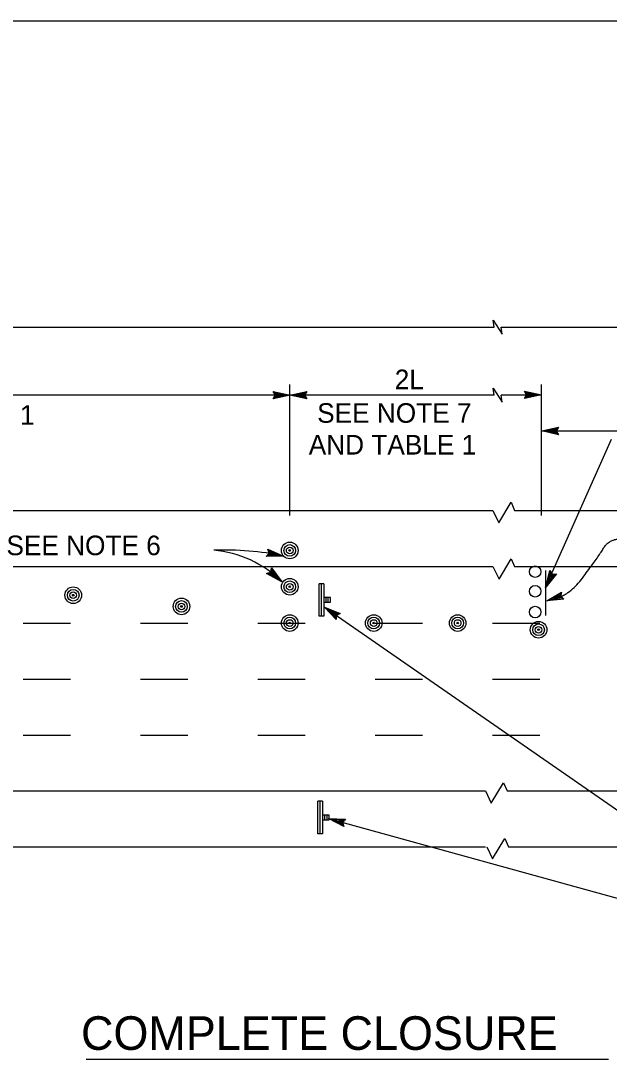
# Model space of a CAD drawing. Extents: x -894 to 866, y -472 to 714.
# Drawn here: x -253.7 to -43.5, y -66.2 to 304.7 of the extents above; entities that cross this region are included whole.
import ezdxf

# ---------------------------------------------------------------- set-up
doc = ezdxf.new("R2010")
doc.units = 0
for name, color, linetype in [('rd_ES', 7, 'Continuous'), ('rd_ETW', 7, 'Continuous'), ('tcd_PVMT-MARKER', 7, 'Continuous'), ('tcd_SIGN-ROADSIDE', 7, 'Continuous'), ('tcd_SIGN-ROADSIDE-anno', 7, 'Continuous'), ('temp_TRAFFIC-CONES', 7, 'Continuous')]:
    doc.layers.add(name, color=color, linetype=linetype)

msp = doc.modelspace()

# ---------------------------------------------------------------- linework, layer by layer
at = {"layer": 'rd_ES'}
for p, q in [((-494.71, 109.79), (-85.07, 109.79)), ((-77.3, 109.79), (244.9, 109.79)), ((-497.16, 29.59), (-87.77, 29.59)), ((-80.01, 29.59), (243.59, 29.59))]:
    msp.add_line(p, q, dxfattribs=at)
for points in [[(-85.07, 109.79), (-82.86, 105.24), (-78.49, 112.53), (-77.3, 109.79)], [(-87.77, 29.59), (-85.66, 25.24), (-81.29, 32.53), (-80.01, 29.59)]]:
    msp.add_lwpolyline(points, dxfattribs=at)
at = {"layer": 'rd_ETW'}
for p, q in [((-497.51, 129.79), (-85.07, 129.79)), ((-77.31, 129.79), (244.9, 129.79)), ((-497.16, 9.59), (-87.77, 9.59)), ((-79.52, 9.65), (244.09, 9.65))]:
    msp.add_line(p, q, dxfattribs=at)
for points in [[(-85.07, 129.79), (-82.96, 125.43), (-78.59, 132.73), (-77.31, 129.79)], [(-87.28, 9.65), (-85.17, 5.3), (-80.79, 12.59), (-79.52, 9.65)]]:
    msp.add_lwpolyline(points, dxfattribs=at)
at = {"layer": 'tcd_PVMT-MARKER'}
for p, q in [((-252.86, 89.59), (-235.94, 89.59)), ((-210.94, 89.59), (-194.02, 89.59)), ((-169.02, 89.59), (-152.1, 89.59)), ((-127.1, 89.59), (-110.18, 89.59)), ((-85.18, 89.59), (-68.26, 89.59)), ((-252.86, 69.59), (-235.94, 69.59)), ((-210.94, 69.59), (-194.02, 69.59)), ((-169.02, 69.59), (-152.1, 69.59)), ((-127.1, 69.59), (-110.18, 69.59)), ((-85.18, 69.59), (-68.26, 69.59)), ((-252.86, 49.59), (-235.94, 49.59)), ((-210.94, 49.59), (-194.02, 49.59)), ((-169.02, 49.59), (-152.1, 49.59)), ((-127.1, 49.59), (-110.18, 49.59)), ((-85.18, 49.59), (-68.26, 49.59))]:
    msp.add_line(p, q, dxfattribs=at)
at = {"layer": 'tcd_SIGN-ROADSIDE'}
for p, q in [((-66.28, 108.35), (-66.28, 92.28)), ((-145.52, 103.62), (-147.17, 103.62)), ((-147.17, 92.07), (-147.17, 103.62)), ((-146.35, 92.07), (-146.35, 103.62)), ((-145.52, 103.62), (-145.52, 92.07)), ((-144.7, 98.67), (-145.52, 98.67)), ((-145.52, 97.85), (-145.52, 97.85)), ((-145.52, 97.02), (-144.7, 97.02)), ((-143.04, 98.67), (-144.7, 98.67)), ((-144.7, 97.02), (-144.7, 98.67)), ((-144.7, 97.02), (-143.04, 97.02)), ((-143.87, 97.02), (-143.87, 98.67)), ((-143.04, 97.02), (-143.04, 98.67)), ((-145.52, 92.07), (-147.17, 92.07)), ((-145.99, 25.9), (-147.64, 25.9)), ((-147.64, 14.34), (-147.64, 25.9)), ((-146.82, 14.34), (-146.82, 25.9)), ((-145.99, 25.9), (-145.99, 14.34)), ((-145.17, 20.95), (-145.99, 20.95)), ((-145.99, 20.12), (-145.99, 20.12)), ((-145.99, 19.3), (-145.17, 19.3)), ((-143.52, 20.95), (-145.17, 20.95)), ((-145.17, 19.3), (-145.17, 20.95)), ((-145.17, 19.3), (-143.52, 19.3)), ((-144.34, 19.3), (-144.34, 20.95)), ((-143.52, 19.3), (-143.52, 20.95)), ((-145.99, 14.34), (-147.64, 14.34))]:
    msp.add_line(p, q, dxfattribs=at)
for centre in [(-69.99, 107.93), (-69.99, 100.93), (-69.99, 93.52)]:
    msp.add_circle(centre, 2.06, dxfattribs=at)
at = {"layer": 'tcd_SIGN-ROADSIDE-anno'}
for p, q in [((-272.87, 304.71), (171.86, 304.71)), ((-389.66, 195.25), (-84.6, 195.25)), ((-82.1, 195.25), (234.78, 195.25)), ((-157.66, 127.99), (-157.66, 174.8)), ((-67.66, 127.99), (-67.66, 174.8)), ((-157.66, 170.99), (-389.66, 170.99)), ((-162.76, 170.99), (-163.56, 172.33)), ((-163.56, 172.33), (-163.56, 172.33)), ((-163.56, 172.33), (-157.56, 170.99)), ((-157.56, 170.99), (-163.56, 169.66)), ((-163.56, 169.66), (-162.76, 170.99)), ((-163.34, 171.98), (-158.94, 170.99)), ((-158.95, 170.99), (-163.32, 170.02)), ((-160.32, 170.99), (-163.14, 170.37)), ((-163.1, 171.62), (-160.32, 170.99)), ((-162.93, 171.27), (-161.7, 170.99)), ((-161.7, 170.99), (-162.91, 170.73)), ((-150.9, 170.99), (-157.66, 170.99)), ((-157.59, 170.99), (-151.59, 172.32)), ((-151.59, 169.65), (-157.59, 170.99)), ((-157.59, 170.99), (-157.59, 170.99)), ((-157.56, 170.99), (-157.56, 170.99)), ((-151.81, 170.01), (-156.21, 170.99)), ((-156.2, 170.99), (-151.83, 171.96)), ((-154.83, 170.99), (-152, 171.62)), ((-152.04, 170.37), (-154.83, 170.99)), ((-153.45, 170.99), (-152.24, 171.26)), ((-152.22, 170.71), (-153.45, 170.99)), ((-151.59, 172.32), (-152.39, 170.99)), ((-152.39, 170.99), (-151.59, 169.65)), ((-151.59, 172.32), (-151.59, 172.32)), ((-84.6, 170.99), (-150.9, 170.99)), ((-67.66, 170.99), (-82.1, 170.99)), ((-72.95, 171.07), (-73.75, 172.41)), ((-73.75, 172.41), (-73.75, 172.41)), ((-73.75, 172.41), (-67.75, 171.07)), ((-67.75, 171.07), (-73.75, 169.74)), ((-73.75, 169.74), (-72.95, 171.07)), ((-73.54, 172.05), (-69.13, 171.07)), ((-69.15, 171.06), (-73.52, 170.09)), ((-70.52, 171.07), (-73.34, 170.44)), ((-73.3, 171.69), (-70.52, 171.07)), ((-73.13, 171.34), (-71.9, 171.07)), ((-71.9, 171.07), (-73.11, 170.8)), ((-67.75, 171.07), (-67.75, 171.07)), ((-163.56, 169.66), (-163.56, 169.66)), ((-151.59, 169.65), (-151.59, 169.65)), ((-73.75, 169.74), (-73.75, 169.74)), ((-67.62, 158.18), (-61.62, 159.51)), ((-61.62, 159.51), (-62.42, 158.18)), ((-61.62, 159.51), (-61.62, 159.51)), ((87.86, 158.1), (-67.66, 158.1)), ((-61.62, 156.84), (-67.62, 158.18)), ((-67.62, 158.18), (-67.62, 158.18)), ((-61.84, 157.2), (-66.24, 158.18)), ((-66.23, 158.18), (-61.86, 159.15)), ((-64.86, 158.18), (-62.04, 158.8)), ((-62.07, 157.55), (-64.86, 158.18)), ((-63.48, 158.18), (-62.27, 158.44)), ((-62.25, 157.9), (-63.48, 158.18)), ((-62.42, 158.18), (-61.62, 156.84)), ((-61.62, 156.84), (-61.62, 156.84)), ((-66.3, 102.25), (-42.65, 155.23)), ((-164.99, 114.51), (-165.52, 115.98)), ((-165.52, 115.98), (-165.52, 115.98)), ((-165.52, 115.98), (-159.88, 113.53)), ((-165.37, 115.59), (-161.23, 113.79)), ((-165.21, 115.19), (-162.59, 114.05)), ((-166.02, 113.35), (-164.99, 114.51)), ((-159.88, 113.53), (-166.02, 113.35)), ((-166.02, 113.35), (-166.02, 113.35)), ((-161.25, 113.79), (-165.72, 113.66)), ((-162.59, 114.05), (-165.48, 113.97)), ((-163.95, 114.32), (-165.19, 114.28)), ((-165.1, 114.82), (-163.95, 114.32)), ((-159.88, 113.53), (-159.88, 113.53)), ((-165.91, 107.31), (-164.43, 107.77)), ((-163.63, 107.08), (-164.72, 107.68)), ((-164.43, 107.77), (-164.14, 109.31)), ((-164.37, 108.1), (-163.63, 107.08)), ((-164.28, 108.47), (-162.6, 106.16)), ((-164.21, 108.9), (-161.57, 105.24)), ((-164.14, 109.31), (-164.14, 109.31)), ((-164.14, 109.31), (-160.53, 104.33)), ((-66.22, 102.38), (-64.79, 108.36)), ((-65.61, 103.63), (-64.57, 107.99)), ((-65.01, 104.86), (-64.34, 107.68)), ((-64.79, 108.36), (-64.79, 108.36)), ((-64.79, 108.36), (-63.94, 107.06)), ((-160.53, 104.33), (-165.91, 107.31)), ((-165.91, 107.31), (-165.91, 107.31)), ((-161.58, 105.25), (-165.49, 107.42)), ((-162.6, 106.16), (-165.13, 107.56)), ((-160.53, 104.33), (-160.53, 104.33)), ((-62.39, 107.19), (-66.22, 102.38)), ((-62.8, 107.15), (-65.61, 103.62)), ((-63.23, 107.1), (-65.01, 104.86)), ((-64.4, 106.1), (-64.11, 107.31)), ((-63.62, 107.09), (-64.4, 106.1)), ((-63.94, 107.06), (-62.39, 107.19)), ((-62.39, 107.19), (-62.39, 107.19)), ((-66.22, 102.38), (-66.22, 102.38)), ((-145.26, 95.22), (34.69, -29.46)), ((-143.75, 19.73), (34.69, -29.46)), ((-230.34, -66.22), (-43.76, -66.22))]:
    msp.add_line(p, q, dxfattribs=at)
for points in [[(-84.6, 195.25), (-84.92, 197.75), (-81.79, 192.75), (-82.1, 195.25)], [(-84.6, 170.99), (-84.92, 173.49), (-81.79, 168.49), (-82.1, 170.99)]]:
    msp.add_lwpolyline(points, dxfattribs=at)
for points in [[(-59.74, 98.12), (-65.76, 97.57), (-60.54, 100.62), (-60.63, 100.23), (-64.46, 97.99), (-60.04, 98.39), (-60.35, 98.66), (-63.17, 98.4), (-60.73, 99.83), (-60.82, 99.43), (-61.88, 98.82), (-60.65, 98.93), (-60.89, 99.14), (-60.54, 100.62), (-60.89, 99.14)], [(-141.09, 90.83), (-145.26, 95.22), (-139.62, 93.02), (-139.99, 92.84), (-144.12, 94.46), (-141.06, 91.24), (-141.04, 91.65), (-143, 93.7), (-140.36, 92.67), (-140.73, 92.5), (-141.87, 92.94), (-141.02, 92.05), (-141.01, 92.37), (-139.62, 93.02), (-141.01, 92.37)], [(-138.38, 16.93), (-143.75, 19.73), (-137.71, 19.47), (-138, 19.19), (-142.43, 19.38), (-138.5, 17.32), (-138.61, 17.72), (-141.12, 19.03), (-138.29, 18.91), (-138.59, 18.62), (-139.81, 18.68), (-138.72, 18.11), (-138.81, 18.41), (-137.71, 19.47), (-138.81, 18.41)]]:
    msp.add_lwpolyline(points, close=True, dxfattribs=at)
for centre, radius, start, end in [((-180.81, 11.08), 104.57, 78.4531, 92.2045), ((-187.96, 76.92), 38.78, 44.9625, 85.3698)]:
    msp.add_arc(centre, radius, start, end, dxfattribs=at)
msp.add_open_spline([(-65.13, 97.87), (-58.57, 98.37), (-47.64, 112.89), (-43.25, 120.03), (-37.97, 119.69)], degree=2, dxfattribs=at)
at = {"layer": 'temp_TRAFFIC-CONES'}
for centre, radius in [((-157.66, 115.51), 2.97), ((-157.66, 115.51), 2.08), ((-157.66, 115.51), 1.19), ((-157.66, 115.51), 0.297), ((-157.66, 102.55), 2.97), ((-157.66, 102.55), 2.08), ((-235, 99.52), 2.97), ((-235, 99.52), 2.08), ((-235, 99.52), 1.19), ((-157.66, 102.55), 1.19), ((-157.66, 102.55), 0.297), ((-235, 99.52), 0.297), ((-196.33, 95.52), 2.97), ((-196.33, 95.52), 2.08), ((-196.33, 95.52), 1.19), ((-196.33, 95.52), 0.297), ((-157.66, 89.59), 2.97), ((-157.66, 89.59), 2.08), ((-157.66, 89.59), 1.19), ((-157.66, 89.59), 0.297), ((-127.66, 89.59), 2.97), ((-127.66, 89.59), 2.08), ((-127.66, 89.59), 1.19), ((-127.66, 89.59), 0.297), ((-97.66, 89.59), 2.97), ((-97.66, 89.59), 2.08), ((-97.66, 89.59), 1.19), ((-97.66, 89.59), 0.297), ((-68.76, 87.19), 2.97), ((-68.76, 87.19), 2.08), ((-68.76, 87.19), 1.19), ((-68.76, 87.19), 0.297)]:
    msp.add_circle(centre, radius, dxfattribs=at)

# ---------------------------------------------------------------- texts
at = {"layer": 'tcd_SIGN-ROADSIDE-anno'}
for s, height, p in [('2L', 7, (-120.14, 173.11)), ('SEE TABLE 1', 7, (-307.62, 160.39)), ('SEE NOTE 7', 7, (-147.86, 161.11)), ('AND TABLE 1', 7, (-150.86, 149.77)), ('SEE NOTE 6', 7, (-258.87, 113.82)), ('COMPLETE CLOSURE', 12, (-232.22, -62.88))]:
    msp.add_text(s, height=height, dxfattribs=at).set_placement(p)

doc.saveas('drawing.dxf')
